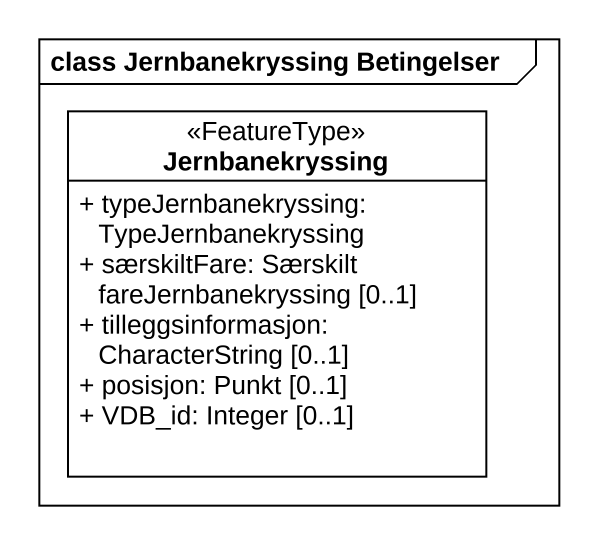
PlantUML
@startuml
mainframe class Jernbanekryssing Betingelser
hide circle
hide empty members
skinparam classAttributeIconSize 0
class Jernbanekryssing <<FeatureType>> {
  + typeJernbanekryssing: TypeJernbanekryssing
  + særskiltFare: Særskilt fareJernbanekryssing [0..1]
  + tilleggsinformasjon: CharacterString [0..1]
  + posisjon: Punkt [0..1]
  + VDB_id: Integer [0..1]
}
@enduml
